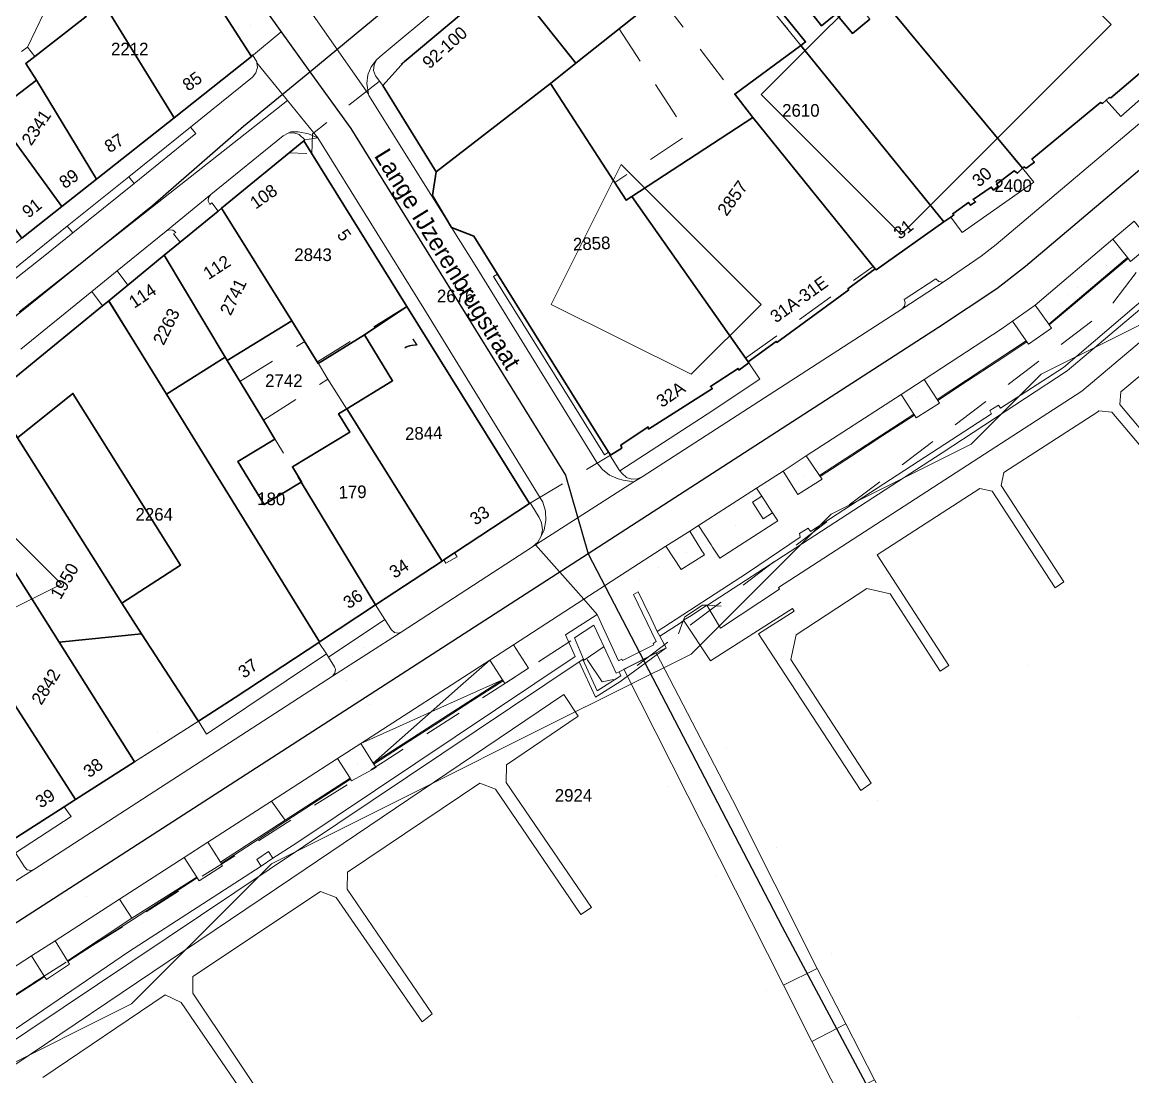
# Model space of a CAD drawing. Header units: metres. Extents: x 0 to 105485, y 0 to 425721.
# Drawn here: x 105034.7 to 105114.1, y 425482.3 to 425557.7 of the extents above; entities that cross this region are included whole.
import ezdxf
from ezdxf.enums import TextEntityAlignment as Align

# ---------------------------------------------------------------- set-up
doc = ezdxf.new("R2010")
doc.units = ezdxf.units.M
doc.header["$MEASUREMENT"] = 0
doc.linetypes.add('IE-TERREINAFSCHEIDING_KUNSTMATIG-SO', pattern=[11, 4, -1, 4, -2])
doc.linetypes.add('KG-PERCEEL-SO', pattern=[19, 5.5, -4, 5.5, -4])
for name, color, linetype, lineweight in [('B-XX-GK-KADEMUUR-G', 150, 'Continuous', 18), ('B-XX-GR-BOOM-G', 90, 'Continuous', 13), ('B-XX-IE-AFVAL APART PLAATS-G', 7, 'Continuous', 18), ('B-XX-IE-MEUBILAIR-G', 7, 'Continuous', 18), ('B-XX-IE-MEUBILAIR_WATERWEGMEUBILAIR-G', 150, 'Continuous', 18), ('B-XX-IE-MEUBILAIR_WEGMEUBILAIR-G', 7, 'Continuous', 18), ('B-XX-IE-MEUBILAIR_WEGMEUBILAIR_AFVALBAK-G', 7, 'Continuous', 18), ('B-XX-IE-TERREINAFSCHEIDING_KUNSTMATIG_HEKWERK-G', 20, 'IE-TERREINAFSCHEIDING_KUNSTMATIG-SO', 18), ('B-XX-KG-GRENS_PERCEEL-G', 150, 'KG-PERCEEL-SO', 18), ('B-XX-KG-GRENS_PERCEEL-T', 150, 'KG-PERCEEL-SO', 18), ('B-XX-KW-KUNSTWERK_DEK-G', 170, 'Continuous', 18), ('B-XX-KW-KUNSTWERK_STEIGER-G', 170, 'Continuous', 18), ('B-XX-OG-BEBOUWING-G', 7, 'Continuous', 35), ('B-XX-OG-BEBOUWING_HUISNUMMER-T', 7, 'Continuous', 18), ('B-XX-OG-BEBOUWING_STRAATNAAM-T', 7, 'Continuous', 18), ('B-XX-OG-GRENS-G', 7, 'Continuous', 18), ('B-XX-OG-TERREIN_ERF-G', 7, 'Continuous', 18), ('B-XX-OG-WATER_HAVEN-G', 170, 'Continuous', 18), ('B-XX-VH-GESLOTENVERHARDING_BETON-G', 10, 'Continuous', 18), ('B-XX-VH-ONVERHARD_ZAND-G', 210, 'Continuous', 18), ('B-XX-VH-OPENVERHARDING-G', 90, 'Continuous', 18), ('B-XX-VH-OPENVERHARDING_BETONSTRAATSTEEN-G', 90, 'Continuous', 18), ('B-XX-VW-MARKERING-G', 7, 'Continuous', 18)]:
    doc.layers.add(name, color=color, linetype=linetype, lineweight=lineweight)
doc.layers.add('GIS-WEGVAKKEN', color=2, linetype='Continuous')

msp = doc.modelspace()

# ---------------------------------------------------------------- linework, layer by layer
at = {"layer": 'B-XX-GK-KADEMUUR-G', "ltscale": 0.5}
for points in [[(105116.435, 425539.243), (105109.095, 425532.986), (105104.602, 425530.079), (105104.451, 425530.285), (105103.829, 425529.906), (105103.962, 425529.67), (105091.024, 425521.252), (105090.866, 425521.492), (105090.242, 425521.117), (105090.283, 425520.866), (105086.509, 425518.299), (105080.074, 425514.119), (105080.259, 425513.78), (105081.704, 425514.716), (105081.932, 425514.864), (105081.956, 425514.927), (105082.526, 425515.248), (105083.605, 425515.987), (105083.659, 425515.984), (105100.442, 425526.888), (105109.371, 425532.747), (105177.181, 425590.016)], [(105022.813, 425477.327), (105074.497, 425511.936), (105074.758, 425512.111), (105074.805, 425512.142), (105074.15, 425513.665), (105075.545, 425514.571), (105076.247, 425513.038), (105077.124, 425511.125), (105077.338, 425511.234), (105080.7, 425512.953), (105080.259, 425513.78), (105080.074, 425514.119), (105079.628, 425515.045), (105079.108, 425516.122), (105078.714, 425516.939), (105078.384, 425516.75), (105079.995, 425513.4), (105079.77, 425513.252), (105079.815, 425513.165), (105077.599, 425512.04), (105077.543, 425512.134), (105077.303, 425512.009), (105075.782, 425515.339), (105073.521, 425513.881), (105074.208, 425512.335), (105054.239, 425498.949), (105052.612, 425497.896), (105051.755, 425497.341), (105042.275, 425491.205), (105022.549, 425477.747)]]:
    msp.add_lwpolyline(points, dxfattribs=at)
msp.add_lwpolyline([(105080.7, 425512.953), (105077.338, 425511.234), (105077.465, 425510.947), (105075.786, 425509.868), (105074.758, 425512.111), (105074.497, 425511.936), (105075.651, 425509.418), (105077.403, 425510.516)], close=True, dxfattribs=at)
at = {"layer": 'B-XX-GR-BOOM-G', "color": 0, "true_color": 0x604a38}
for points in [[(105106.654, 425536.375, 2.643), (105106.654, 425536.375, 5.443)], [(105098.669, 425530.844, 2.658), (105098.669, 425530.844, 5.458)], [(105090.488, 425525.243, 2.698), (105090.488, 425525.243, 5.498)], [(105082.127, 425519.769, 2.669), (105082.127, 425519.769, 5.469)], [(105069.486, 425511.763, 2.641), (105069.486, 425511.763, 5.441)], [(105044.333, 425506.961, 3.088), (105044.333, 425506.961, 5.888)], [(105058.629, 425504.654, 2.625), (105058.629, 425504.654, 5.425)], [(105047.635, 425497.637, 2.656), (105047.635, 425497.637, 5.456)], [(105036.724, 425490.589, 2.658), (105036.724, 425490.589, 5.458)]]:
    msp.add_polyline3d(points, dxfattribs=at)
at = {"layer": 'B-XX-IE-AFVAL APART PLAATS-G', "color": 0, "true_color": 0x604a38}
for points in [[(105085.656, 425521.71, 2.721), (105085.656, 425521.71, 4.221)], [(105083.53, 425520.354, 2.681), (105083.53, 425520.354, 4.181)]]:
    msp.add_polyline3d(points, dxfattribs=at)
at = {"layer": 'B-XX-IE-MEUBILAIR-G', "color": 0, "true_color": 0x604a38}
for points in [[(105051.008, 425557.423, 3.995), (105051.008, 425557.423, 5.495)], [(105060.408, 425555.331, 3.818), (105060.408, 425555.331, 5.318)], [(105055.335, 425553.68, 3.893), (105055.335, 425553.68, 5.393)], [(105052.747, 425549.079, 3.816), (105052.747, 425549.079, 5.316)], [(105109.775, 425542.744, 2.707), (105109.775, 425542.744, 4.207)], [(105104.371, 425542.009, 2.803), (105104.371, 425542.009, 4.303)], [(105035.153, 425540.842, 4.06), (105035.153, 425540.842, 5.56)], [(105067.18, 425540.1, 3.321), (105067.18, 425540.1, 4.821)], [(105063.395, 425537.206, 3.286), (105063.395, 425537.206, 4.786)], [(105036.842, 425536.149, 3.885), (105036.842, 425536.149, 5.385)], [(105094.344, 425531.962, 2.715), (105094.344, 425531.962, 4.215)], [(105075.633, 425526.4, 2.865), (105075.633, 425526.4, 4.365)], [(105071.599, 425523.888, 2.822), (105071.599, 425523.888, 4.322)], [(105087.901, 425524.544, 2.681), (105087.901, 425524.544, 5.681)], [(105071.132, 425520.734, 2.756), (105071.132, 425520.734, 5.756)], [(105082.863, 425521.297, 2.7), (105082.863, 425521.297, 5.7)], [(105076.641, 425520.211, 2.706), (105076.641, 425520.211, 4.206)], [(105068.633, 425519.07, 2.754), (105068.633, 425519.07, 5.754)], [(105080.164, 425518.718, 2.671), (105080.164, 425518.718, 5.671)], [(105078.784, 425517.828, 2.668), (105078.784, 425517.828, 5.668)], [(105064.231, 425516.212, 2.794), (105064.231, 425516.212, 5.794)], [(105080.355, 425515.076, 2.532), (105080.355, 425515.076, 4.032)], [(105061.797, 425514.615, 2.782), (105061.797, 425514.615, 5.782)], [(105059.095, 425512.967, 2.745), (105059.095, 425512.967, 4.245)], [(105059.901, 425513.392, 2.752), (105059.901, 425513.392, 5.752)], [(105058.316, 425512.33, 2.744), (105058.316, 425512.33, 5.744)], [(105073.604, 425511.927, 1.791), (105073.604, 425511.927, 3.291)], [(105072.526, 425511.34, 2.59), (105072.526, 425511.34, 5.59)], [(105057.839, 425510.63, 2.741), (105057.839, 425510.63, 4.241)], [(105059.507, 425508.896, 2.693), (105059.507, 425508.896, 4.193)], [(105042.936, 425504.658, 2.994), (105042.936, 425504.658, 4.494)], [(105052.254, 425503.914, 2.695), (105052.254, 425503.914, 4.195)], [(105039.281, 425495.177, 2.71), (105039.281, 425495.177, 4.21)], [(105042.275, 425491.205, 2.478), (105042.275, 425491.205, 3.978)]]:
    msp.add_polyline3d(points, dxfattribs=at)
at = {"layer": 'B-XX-IE-MEUBILAIR_WATERWEGMEUBILAIR-G', "color": 0, "true_color": 0x604a38}
for points in [[(105106.76, 425529.259, 0), (105106.76, 425529.259, 1.5)], [(105091.038, 425519.039, 0), (105091.038, 425519.039, 1.5)], [(105106.628, 425511.687, 0), (105106.628, 425511.687, 1.5)], [(105068.807, 425506.806, 1.673), (105068.807, 425506.806, 3.173)], [(105085.016, 425505.812, 0), (105085.016, 425505.812, 1.5)], [(105080.868, 425502.996, 0), (105080.868, 425502.996, 1.5)], [(105095.79, 425502.013, 0), (105095.79, 425502.013, 1.5)], [(105088.604, 425498.657, 0), (105088.604, 425498.657, 1.5)], [(105084.245, 425496.58, 0), (105084.245, 425496.58, 1.5)], [(105052.519, 425495.782, 1.781), (105052.519, 425495.782, 3.281)], [(105092.521, 425491.073, 0), (105092.521, 425491.073, 1.5)], [(105087.907, 425488.462, 0), (105087.907, 425488.462, 1.5)], [(105110.187, 425486.525, 0), (105110.187, 425486.525, 1.5)], [(105037.385, 425485.637, 1.805), (105037.385, 425485.637, 3.305)]]:
    msp.add_polyline3d(points, dxfattribs=at)
at = {"layer": 'B-XX-IE-MEUBILAIR_WEGMEUBILAIR-G', "color": 0, "true_color": 0x604a38}
for points in [[(105112.865, 425540.879, 2.627), (105112.865, 425540.879, 4.127)], [(105111.506, 425539.768, 2.599), (105111.506, 425539.768, 4.099)], [(105112.201, 425540.274, 2.609), (105112.201, 425540.274, 4.109)], [(105110.81, 425539.216, 2.613), (105110.81, 425539.216, 4.113)], [(105109.44, 425538.215, 2.614), (105109.44, 425538.215, 4.114)], [(105110.093, 425538.709, 2.613), (105110.093, 425538.709, 4.113)], [(105108.81, 425537.569, 2.619), (105108.81, 425537.569, 4.119)], [(105108.059, 425537.068, 2.627), (105108.059, 425537.068, 4.127)], [(105043.308, 425493.31, 2.561), (105043.308, 425493.31, 4.061)]]:
    msp.add_polyline3d(points, dxfattribs=at)
at = {"layer": 'B-XX-IE-MEUBILAIR_WEGMEUBILAIR_AFVALBAK-G', "color": 0, "true_color": 0x604a38}
msp.add_polyline3d([(105070.562, 425512.493, 2.62), (105070.562, 425512.493, 4.12)], dxfattribs=at)
at = {"layer": 'B-XX-IE-TERREINAFSCHEIDING_KUNSTMATIG_HEKWERK-G', "ltscale": 0.5, "flags": 128}
for points in [[(105083.605, 425515.987), (105083.294, 425516.003), (105082.047, 425515.163), (105081.956, 425514.927)], [(105084.63, 425515.934), (105083.659, 425515.984)], [(105081.932, 425514.864), (105081.584, 425513.955)]]:
    msp.add_lwpolyline(points, dxfattribs=at)
at = {"layer": 'B-XX-IE-TERREINAFSCHEIDING_KUNSTMATIG_HEKWERK-G', "color": 0, "ltscale": 0.5, "true_color": 0x8c7868}
for points in [[(105083.605, 425515.987, 2.524), (105083.294, 425516.003, 2.515), (105082.047, 425515.163, 2.549), (105081.956, 425514.927, 2.521)], [(105084.63, 425515.934, 2.499), (105083.659, 425515.984, 2.523)], [(105081.932, 425514.864, 2.52), (105081.584, 425513.955, 2.177)]]:
    msp.add_polyline3d(points, dxfattribs=at)
at = {"layer": 'B-XX-KG-GRENS_PERCEEL-G', "ltscale": 0.5, "flags": 128}
for points in [[(104982.477, 425457.402), (105012.611, 425474.545), (105060.481, 425504.778), (105074.101, 425513.57), (105076.137, 425510.516), (105077.458, 425510.794), (105112.314, 425537.198), (105117.731, 425544.199), (105147.147, 425568.679), (105147.29, 425569.881), (105200.91, 425616.877), (105230.356, 425642.902)], [(105083.981, 425573.323), (105092.928, 425562.91), (105095.302, 425560.309), (105106.161, 425547.216)], [(105061.979, 425554.838), (105074.002, 425564.957), (105079.411, 425569.491)], [(105106.161, 425547.216), (105106.278, 425547.327), (105106.428, 425547.239), (105107.02, 425547.661), (105106.84, 425547.868), (105111.749, 425551.929), (105111.899, 425551.87), (105112.372, 425552.291), (105112.491, 425552.262), (105115.004, 425554.397), (105114.824, 425554.634), (105115.475, 425555.146), (105115.355, 425555.234), (105128.778, 425566.704)], [(105045.977, 425563.162), (105051.084, 425555.218)], [(105084.679, 425562.99), (105100.562, 425543.389)], [(105035.061, 425555.884), (105037.314, 425560.526)], [(105077.348, 425557.202), (105080.241, 425559.499)], [(105080.241, 425559.499), (105086.894, 425550.859), (105095.498, 425540.21)], [(105051.084, 425555.218), (105055.159, 425558.65)], [(105064.265, 425546.98), (105072.431, 425553.3), (105077.348, 425557.202)], [(105077.348, 425557.202), (105082.272, 425549.626), (105077.043, 425546.205), (105077.86, 425544.948), (105078.26, 425545.209), (105086.381, 425533.643)], [(105034.643, 425555.578), (105035.061, 425555.884)], [(105040.007, 425546.458), (105035.717, 425553.523), (105034.941, 425554.713), (105035.582, 425555.214), (105035.061, 425555.884)], [(105040.007, 425546.458), (105051.084, 425555.218)], [(105055.388, 425548.258), (105055.443, 425549.7), (105061.979, 425554.838)], [(105064.265, 425546.98), (105060.451, 425553.134), (105061.979, 425554.838)], [(105031.261, 425553.106), (105037.532, 425544.501)], [(105048.946, 425544.371), (105053.77, 425548.329), (105055.388, 425548.258)], [(105055.388, 425548.258), (105062.173, 425537.357)], [(105076.731, 425526.715), (105066.953, 425542.386), (105065.37, 425542.998), (105064.011, 425545.28), (105064.265, 425546.98)], [(105100.562, 425543.389), (105101.274, 425543.891), (105101.184, 425543.98), (105102.309, 425544.793), (105102.46, 425544.586), (105102.815, 425544.827), (105102.635, 425545.004), (105103.938, 425545.879), (105104.089, 425545.671), (105104.444, 425545.942), (105104.323, 425546.09), (105105.566, 425547.053), (105105.806, 425546.877), (105106.161, 425547.216)], [(105037.532, 425544.501), (105040.007, 425546.458)], [(105034.655, 425542.226), (105037.532, 425544.501)], [(105044.843, 425541.005), (105048.946, 425544.371)], [(105048.946, 425544.371), (105054.882, 425534.851)], [(105095.498, 425540.21), (105095.714, 425539.967), (105100.562, 425543.389)], [(105040.859, 425537.736), (105044.843, 425541.005)], [(105044.843, 425541.005), (105049.187, 425533.715)], [(105086.381, 425533.643), (105095.498, 425540.21)], [(105032.518, 425530.901), (105036.255, 425533.958), (105040.859, 425537.736)], [(105040.859, 425537.736), (105044.992, 425531.077)], [(105055.784, 425533.381), (105062.173, 425537.357)], [(105062.173, 425537.357), (105070.938, 425523.274)], [(105050.239, 425531.988), (105054.882, 425534.851)], [(105054.882, 425534.851), (105055.784, 425533.381)], [(105044.992, 425531.077), (105049.187, 425533.715)], [(105049.187, 425533.715), (105050.239, 425531.988)], [(105055.784, 425533.381), (105056.538, 425532.151)], [(105076.731, 425526.715), (105077.531, 425527.227), (105077.469, 425527.435), (105079.424, 425528.732), (105079.455, 425528.583), (105084.017, 425531.48), (105083.867, 425531.628), (105085.851, 425532.924), (105085.912, 425532.806), (105086.618, 425533.315), (105086.381, 425533.643)], [(105050.239, 425531.988), (105051.928, 425529.223)], [(105051.928, 425529.223), (105056.538, 425532.151)], [(105056.538, 425532.151), (105064.689, 425519.147)], [(105044.992, 425531.077), (105055.941, 425513.369)], [(105032.518, 425530.901), (105041.798, 425516.131), (105047.278, 425507.702)], [(105051.928, 425529.223), (105059.938, 425516.009)], [(105070.938, 425523.274), (105076.731, 425526.715)], [(105064.689, 425519.147), (105070.938, 425523.274)], [(105059.938, 425516.009), (105064.689, 425519.147)], [(105034.063, 425518.517), (105037.336, 425513.353), (105042.725, 425504.792)], [(105055.941, 425513.369), (105059.938, 425516.009)], [(105030.875, 425515.358), (105030.237, 425514.955), (105038.506, 425502.094)], [(105047.278, 425507.702), (105049.911, 425509.386), (105055.941, 425513.369)], [(105042.725, 425504.792), (105047.278, 425507.702)], [(105038.506, 425502.094), (105042.725, 425504.792)], [(105030.816, 425496.902), (105033.82, 425498.784), (105033.7, 425499.022), (105038.506, 425502.094)]]:
    msp.add_lwpolyline(points, dxfattribs=at)
at = {"layer": 'B-XX-KW-KUNSTWERK_DEK-G', "ltscale": 0.5}
msp.add_lwpolyline([(105085.451, 425502.071), (105080.003, 425512.597), (105077.68, 425511.409), (105089.102, 425488.819), (105091.128, 425484.813), (105093.149, 425480.815), (105099.942, 425467.59), (105104.266, 425458.993), (105106.649, 425460.433), (105106.578, 425460.599), (105101.294, 425471.08), (105095.604, 425482.056), (105093.539, 425486.057), (105091.491, 425490.027)], close=True, dxfattribs=at)
at = {"layer": 'B-XX-KW-KUNSTWERK_STEIGER-G', "ltscale": 0.5}
for points in [[(105148.081, 425563.098), (105110.418, 425531.304), (105088.732, 425517.26), (105088.816, 425517.128), (105084.592, 425514.357), (105083.605, 425515.987), (105082.526, 425515.248), (105081.956, 425514.927), (105083.877, 425512.011), (105089.732, 425515.765), (105089.854, 425515.577), (105087.301, 425513.935), (105094.611, 425502.745), (105095.354, 425503.26), (105089.627, 425512.119), (105089.991, 425513.875), (105095.046, 425517.18), (105096.716, 425516.803), (105100.293, 425511.271), (105100.899, 425511.683), (105095.792, 425519.582), (105103.115, 425524.324), (105104.01, 425524.15), (105108.498, 425517.244), (105109.131, 425517.655), (105104.654, 425524.56), (105104.838, 425525.489), (105111.547, 425529.814), (105111.627, 425529.893), (105112.557, 425529.8), (105117.841, 425523.538)], [(105118.421, 425524.044), (105113.116, 425530.332), (105113.191, 425531.245), (105119.156, 425536.217)], [(105052.876, 425479.275), (105046.895, 425488.249), (105046.872, 425489.458), (105056.001, 425495.515), (105057.122, 425495.087), (105063.26, 425486.213), (105063.998, 425486.778), (105057.922, 425495.701), (105057.947, 425496.903), (105067.396, 425503.277), (105068.512, 425502.84), (105074.601, 425493.869), (105075.373, 425494.375), (105069.275, 425503.309), (105069.289, 425504.592), (105074.422, 425508.066), (105073.403, 425509.604), (105053.956, 425496.474), (105025.222, 425477.129)], [(105036.176, 425482.223), (105044.895, 425488.134), (105046.051, 425487.601), (105052.134, 425478.7)]]:
    msp.add_lwpolyline(points, dxfattribs=at)
at = {"layer": 'B-XX-OG-BEBOUWING-G', "ltscale": 0.5}
for points in [[(105080.241, 425559.499), (105080.507, 425559.74), (105084.679, 425562.99), (105079.431, 425569.509), (105069.297, 425560.99), (105074.244, 425554.739)], [(105045.546, 425550.838), (105051.084, 425555.218), (105045.977, 425563.162), (105044.014, 425561.58), (105041.894, 425564.108), (105041.151, 425563.526), (105040.955, 425563.373), (105038.859, 425561.734)], [(105038.859, 425561.734), (105037.418, 425560.607), (105037.314, 425560.526), (105039.254, 425558.086), (105034.941, 425554.713), (105035.717, 425553.523), (105040.007, 425546.458), (105045.546, 425550.838)], [(105074.244, 425554.739), (105069.297, 425560.99), (105061.979, 425554.838), (105060.451, 425553.134), (105064.265, 425546.98), (105072.431, 425553.3)], [(105090.335, 425556.01), (105085.607, 425552.531), (105086.894, 425550.859), (105095.647, 425540.042), (105095.714, 425539.967), (105100.562, 425543.389)], [(105035.717, 425553.523), (105032.632, 425551.201), (105037.524, 425544.495), (105040.007, 425546.458)], [(105064.265, 425546.98), (105064.011, 425545.28), (105065.366, 425542.996), (105066.953, 425542.386), (105068.656, 425539.657), (105076.596, 425526.931), (105076.674, 425526.806), (105076.731, 425526.715), (105077.531, 425527.227), (105077.469, 425527.435), (105079.424, 425528.732), (105079.455, 425528.583), (105084.017, 425531.48), (105083.867, 425531.628), (105085.851, 425532.924), (105085.912, 425532.806), (105086.618, 425533.315), (105086.559, 425533.396), (105078.26, 425545.209), (105077.86, 425544.948), (105072.431, 425553.3)], [(105032.632, 425551.201), (105029.773, 425549.048), (105034.655, 425542.226), (105037.524, 425544.495)], [(105086.894, 425550.859), (105078.26, 425545.209), (105086.559, 425533.396), (105088.574, 425534.851), (105088.624, 425534.782), (105093.756, 425538.535), (105093.742, 425538.554), (105093.697, 425538.615), (105095.647, 425540.042)], [(105054.808, 425549.181), (105048.937, 425544.37), (105053.969, 425536.315), (105055.851, 425533.281), (105059.152, 425535.312), (105062.171, 425537.355)], [(105048.937, 425544.37), (105048.691, 425544.168), (105045.981, 425541.947), (105044.838, 425541.011), (105049.187, 425533.715), (105049.329, 425533.477), (105053.969, 425536.315)], [(105040.873, 425537.761), (105044.992, 425531.077), (105049.187, 425533.715), (105044.838, 425541.011), (105042.232, 425538.875)], [(105040.873, 425537.761), (105040.432, 425537.4), (105032.504, 425530.902), (105034.36, 425527.969), (105038.315, 425531.133), (105045.991, 425518.849), (105041.798, 425516.131), (105043.213, 425513.955), (105047.174, 425507.862), (105047.278, 425507.703), (105049.911, 425509.386), (105055.883, 425513.331), (105055.941, 425513.369), (105047.372, 425527.215), (105044.992, 425531.077)], [(105062.171, 425537.355), (105059.152, 425535.312), (105061.154, 425532.04), (105057.882, 425530.039), (105064.689, 425519.147), (105064.819, 425519.233), (105065.583, 425519.737), (105070.938, 425523.274)], [(105054.619, 425524.783), (105051.978, 425523.18), (105050.103, 425526.269), (105052.747, 425527.874), (105051.928, 425529.223), (105049.329, 425533.477), (105049.187, 425533.715), (105044.992, 425531.077), (105047.372, 425527.215), (105055.941, 425513.369), (105059.938, 425516.009)], [(105040.18, 425518.706), (105034.36, 425527.969), (105032.504, 425530.902), (105028.298, 425527.455), (105032.74, 425520.603), (105034.063, 425518.517), (105035.7, 425515.935), (105037.336, 425513.353), (105043.213, 425513.955), (105041.798, 425516.131)], [(105057.882, 425530.039), (105057.299, 425529.685), (105058.096, 425528.372), (105054.005, 425525.888), (105054.66, 425524.808), (105054.619, 425524.783), (105059.938, 425516.009), (105064.689, 425519.147)], [(105030.875, 425515.358), (105030.237, 425514.955), (105038.506, 425502.094), (105042.725, 425504.792), (105042.653, 425504.906), (105037.336, 425513.353), (105035.7, 425515.935), (105034.063, 425518.517), (105031.513, 425516.7), (105031.917, 425516.085)], [(105030.482, 425515.96), (105026.705, 425513.452), (105029.303, 425509.466), (105028.143, 425508.72), (105027.367, 425509.879), (105025.701, 425508.745), (105023.939, 425511.511), (105022.114, 425510.334), (105022.901, 425509.126), (105030.816, 425496.902), (105033.82, 425498.784), (105033.7, 425499.022), (105037.693, 425501.574), (105038.506, 425502.094), (105030.237, 425514.955), (105030.875, 425515.358)]]:
    msp.add_lwpolyline(points, close=True, dxfattribs=at)
for points in [[(105088.321, 425559.155), (105090.671, 425556.257), (105090.335, 425556.01), (105100.562, 425543.389), (105101.04, 425543.726), (105101.274, 425543.891), (105101.184, 425543.98), (105102.309, 425544.793), (105102.46, 425544.586), (105102.815, 425544.827), (105102.635, 425545.004), (105103.938, 425545.879), (105104.089, 425545.671), (105104.444, 425545.942), (105104.323, 425546.09), (105105.566, 425547.053), (105105.806, 425546.877), (105106.175, 425547.229), (105095.302, 425560.309)], [(105095.302, 425560.309), (105106.175, 425547.229), (105106.278, 425547.327), (105106.428, 425547.239), (105107.02, 425547.661), (105106.84, 425547.868), (105111.749, 425551.929), (105111.899, 425551.87), (105112.15, 425552.094), (105112.372, 425552.291), (105112.491, 425552.262), (105115.004, 425554.397), (105114.824, 425554.634), (105115.165, 425554.902), (105115.475, 425555.146), (105115.355, 425555.234), (105120.972, 425560.034)], [(105095.262, 425557.897), (105094.02, 425556.874), (105092.847, 425558.264), (105091.812, 425557.421), (105089.645, 425560.203)]]:
    msp.add_lwpolyline(points, dxfattribs=at)
at = {"layer": 'B-XX-OG-GRENS-G'}
msp.add_polyline3d([(105032.5, 425482.5, 1.235), (105042.5, 425487.5, 1.664), (105047.5, 425492.5, 1.021), (105052.5, 425497.5, 1.375), (105062.5, 425502.5, 1.395), (105072.5, 425507.5, 0.933), (105082.5, 425512.5, 1.856), (105087.5, 425517.5, 2.485), (105092.5, 425522.5, 2.476), (105102.5, 425527.5, 2.483), (105107.5, 425532.5, 2.479), (105117.5, 425537.5, 0.642), (105122.5, 425542.5, 1.127), (105127.5, 425547.5, 0.981), (105132.5, 425552.5, 1.09), (105142.5, 425557.5, 0.685), (105152.5, 425567.5, 0.876)], dxfattribs=at)
for points in [[(105102.5, 425567.5, 3.321), (105112.5, 425557.5, 3.164), (105107.5, 425552.5, 3.132), (105102.5, 425547.5, 3.044), (105097.5, 425542.5, 2.927), (105087.5, 425552.5, 3.053), (105097.5, 425562.5, 3.403)], [(105077.5, 425547.5, 3.617), (105087.5, 425537.5, 3.037), (105082.5, 425532.5, 2.972), (105072.5, 425537.5, 3.252)], [(105027.5, 425527.5, 4.182), (105037.5, 425517.5, 3.137), (105027.5, 425512.5, 3.144), (105022.5, 425522.5, 4.167)]]:
    msp.add_polyline3d(points, close=True, dxfattribs=at)
at = {"layer": 'B-XX-OG-TERREIN_ERF-G', "ltscale": 0.5}
for points in [[(105079.726, 425569.756), (105079.431, 425569.509), (105084.679, 425562.99), (105090.335, 425556.01), (105090.671, 425556.257), (105088.321, 425559.155)], [(105090.335, 425556.01), (105084.679, 425562.99), (105080.507, 425559.74), (105080.241, 425559.499), (105074.244, 425554.739), (105072.431, 425553.3), (105077.86, 425544.948), (105078.26, 425545.209), (105086.894, 425550.859), (105085.607, 425552.531)], [(105095.302, 425560.309), (105092.986, 425562.847), (105089.645, 425560.203), (105091.812, 425557.421), (105092.847, 425558.264), (105094.02, 425556.874), (105095.262, 425557.897), (105094.119, 425559.346)], [(105061.154, 425532.04), (105059.152, 425535.312), (105055.851, 425533.281), (105053.969, 425536.315), (105049.329, 425533.477), (105051.928, 425529.223), (105052.747, 425527.874), (105050.103, 425526.269), (105051.978, 425523.18), (105054.619, 425524.783), (105054.66, 425524.808), (105054.005, 425525.888), (105058.096, 425528.372), (105057.299, 425529.685), (105057.882, 425530.039)], [(105034.36, 425527.969), (105040.18, 425518.706), (105041.798, 425516.131), (105045.991, 425518.849), (105038.315, 425531.133)], [(105042.725, 425504.792), (105047.278, 425507.703), (105047.174, 425507.862), (105043.213, 425513.955), (105037.336, 425513.353), (105042.653, 425504.906)]]:
    msp.add_lwpolyline(points, close=True, dxfattribs=at)
msp.add_lwpolyline([(105032.632, 425551.201), (105035.717, 425553.523), (105034.941, 425554.713), (105039.254, 425558.086), (105037.314, 425560.526), (105037.418, 425560.607), (105038.859, 425561.734), (105040.955, 425563.373), (105041.151, 425563.526), (105036.76, 425568.276), (105035.396, 425567.016), (105036.679, 425565.588), (105034.595, 425563.703)], dxfattribs=at)
at = {"layer": 'B-XX-OG-WATER_HAVEN-G', "ltscale": 0.5}
msp.add_lwpolyline([(105230.994, 425640.195), (105229.907, 425634.766), (105229.746, 425634.613), (105203.886, 425612.712), (105177.181, 425590.016), (105109.371, 425532.747), (105100.442, 425526.888), (105083.659, 425515.984), (105083.605, 425515.987), (105082.526, 425515.248), (105081.956, 425514.927), (105081.932, 425514.864), (105081.704, 425514.716), (105080.259, 425513.78), (105080.7, 425512.953), (105077.403, 425510.516), (105075.651, 425509.418), (105074.497, 425511.936), (105022.813, 425477.327)], dxfattribs=at)
at = {"layer": 'B-XX-VH-GESLOTENVERHARDING_BETON-G', "ltscale": 0.5}
for points in [[(105068.656, 425539.657), (105068.377, 425539.48), (105076.294, 425526.74), (105076.596, 425526.931)], [(105065.583, 425519.737), (105064.819, 425519.233), (105064.971, 425518.998), (105065.772, 425519.449)], [(105052.612, 425497.896), (105052.28, 425498.373), (105051.446, 425497.814), (105051.755, 425497.341)]]:
    msp.add_lwpolyline(points, close=True, dxfattribs=at)
at = {"layer": 'B-XX-VH-ONVERHARD_ZAND-G', "ltscale": 0.5}
for points in [[(105114.162, 425543.44), (105112.631, 425542.15), (105113.681, 425540.839), (105113.729, 425540.779), (105113.893, 425540.574), (105115.439, 425541.85), (105115.224, 425542.129)], [(105107.069, 425537.432), (105105.461, 425536.297), (105106.436, 425534.887), (105106.486, 425534.815), (105106.594, 425534.658), (105108.25, 425535.801), (105108.088, 425536.028), (105108.054, 425536.075)], [(105100.074, 425530.695), (105099.14, 425532.124), (105097.497, 425531.05), (105098.401, 425529.643), (105098.445, 425529.575), (105098.571, 425529.379), (105100.238, 425530.427), (105100.117, 425530.625)], [(105091.716, 425525.189), (105091.665, 425525.264), (105090.715, 425526.665), (105089.066, 425525.564), (105089.951, 425524.175), (105089.995, 425524.106), (105090.125, 425523.901), (105091.846, 425524.998)], [(105083.262, 425519.876), (105082.396, 425521.291), (105080.694, 425520.211), (105081.771, 425518.541), (105083.437, 425519.59), (105083.364, 425519.709)], [(105069.791, 425513.157), (105068.109, 425512.073), (105069.017, 425510.659), (105069.063, 425510.588), (105069.18, 425510.405), (105070.87, 425511.499)], [(105059.829, 425504.635), (105059.781, 425504.711), (105058.888, 425506.105), (105057.214, 425505.027), (105058.12, 425503.617), (105058.158, 425503.558), (105058.23, 425503.446), (105059.99, 425504.379)], [(105048.858, 425497.616), (105047.953, 425499.046), (105046.267, 425497.947), (105047.164, 425496.552), (105047.203, 425496.491), (105047.341, 425496.276), (105049.006, 425497.357), (105048.91, 425497.526)], [(105037.039, 425492.005), (105035.365, 425490.926), (105036.262, 425489.483), (105036.417, 425489.234), (105038.073, 425490.327), (105037.958, 425490.528), (105037.929, 425490.579)]]:
    msp.add_lwpolyline(points, close=True, dxfattribs=at)
at = {"layer": 'B-XX-VH-OPENVERHARDING-G', "ltscale": 0.5}
for points in [[(105148.835, 425579.428), (105104.28, 425541.771), (105103.217, 425540.948), (105100.657, 425539.177), (105097.542, 425537.164), (105078.994, 425525.178), (105078.404, 425524.818), (105071.371, 425520.298), (105074.826, 425516.414), (105080.694, 425520.211), (105082.396, 425521.291), (105083.02, 425521.693), (105087.167, 425524.366), (105089.066, 425525.564), (105090.715, 425526.665), (105097.497, 425531.05), (105099.14, 425532.124), (105104.642, 425535.721), (105105.461, 425536.297), (105107.069, 425537.432), (105112.631, 425542.15), (105114.162, 425543.44)], [(105116.232, 425553.603), (105113.187, 425550.928), (105112.15, 425552.094), (105111.899, 425551.87), (105111.749, 425551.929), (105106.84, 425547.868), (105107.02, 425547.661), (105106.428, 425547.239), (105106.278, 425547.327), (105106.175, 425547.229), (105106.972, 425546.231), (105101.851, 425542.645), (105101.04, 425543.726), (105100.562, 425543.389), (105095.714, 425539.967), (105095.647, 425540.042), (105093.697, 425538.615), (105093.742, 425538.554), (105093.756, 425538.535), (105088.624, 425534.782), (105088.574, 425534.851), (105086.559, 425533.396), (105086.618, 425533.315), (105087.406, 425532.163), (105083.645, 425529.66), (105077.403, 425525.606), (105077.568, 425525.4), (105077.866, 425525.129), (105078.246, 425524.994), (105078.648, 425525.015), (105078.994, 425525.178), (105097.542, 425537.164), (105097.732, 425537.364), (105097.782, 425537.635), (105097.708, 425537.844), (105099.982, 425539.32), (105100.184, 425539.138), (105100.454, 425539.097), (105100.657, 425539.177), (105103.217, 425540.948), (105104.28, 425541.771), (105148.835, 425579.428)], [(105045.977, 425563.162), (105051.084, 425555.218), (105051.139, 425555.34), (105051.45, 425554.84), (105051.461, 425554.755), (105053.64, 425552.079), (105055.82, 425549.403), (105063.395, 425537.206), (105071.9, 425523.355), (105072.088, 425522.713), (105072.119, 425522.045), (105071.99, 425521.388), (105071.778, 425520.929), (105071.53, 425520.488), (105071.346, 425520.326), (105071.163, 425520.165), (105071.371, 425520.298), (105078.404, 425524.818), (105077.639, 425524.93), (105077.27, 425525.016), (105076.669, 425525.283), (105076.15, 425525.688), (105075.744, 425526.205), (105067.18, 425540.1), (105065.366, 425542.996), (105059.452, 425552.438), (105059.437, 425552.528), (105055.159, 425558.65)], [(105064.529, 425558.758), (105060.408, 425555.331), (105060.018, 425554.98), (105059.835, 425554.619), (105059.804, 425554.215), (105059.931, 425553.831), (105060.451, 425553.134), (105061.979, 425554.838), (105069.297, 425560.99)], [(105055.159, 425558.65), (105059.437, 425552.528), (105059.308, 425553.297), (105059.397, 425553.913), (105059.639, 425554.487), (105060.018, 425554.98), (105060.408, 425555.331), (105064.529, 425558.758)], [(105034.467, 425536.968), (105053.64, 425552.079), (105051.461, 425554.755), (105051.502, 425554.444), (105051.397, 425554.059), (105051.149, 425553.746), (105046.712, 425550.173), (105047.089, 425549.706), (105042.686, 425546.149), (105038.297, 425542.603), (105036.31, 425540.998), (105033.804, 425539.007)], [(105034.597, 425534.304), (105039.655, 425538.419), (105041.478, 425539.903), (105044.966, 425542.741), (105048.174, 425545.351), (105053.35, 425549.547), (105053.698, 425549.733), (105053.892, 425549.825), (105054.414, 425549.825), (105055.14, 425549.691), (105055.82, 425549.403), (105053.64, 425552.079), (105034.467, 425536.968)], [(105115.439, 425541.85), (105113.893, 425540.574), (105113.729, 425540.779), (105113.681, 425540.839), (105108.054, 425536.075), (105108.088, 425536.028), (105108.25, 425535.801), (105106.594, 425534.658), (105106.486, 425534.815), (105106.436, 425534.887), (105100.074, 425530.695), (105100.117, 425530.625), (105100.238, 425530.427), (105098.571, 425529.379), (105098.445, 425529.575), (105098.401, 425529.643), (105091.665, 425525.264), (105091.716, 425525.189), (105091.846, 425524.998), (105090.125, 425523.901), (105089.995, 425524.106), (105089.951, 425524.175), (105089.066, 425525.564), (105087.167, 425524.366), (105087.543, 425523.783), (105088.31, 425522.592), (105088.68, 425522.018), (105084.534, 425519.345), (105084.019, 425520.143), (105083.919, 425520.298), (105083.02, 425521.693), (105082.396, 425521.291), (105083.262, 425519.876), (105083.364, 425519.709), (105083.437, 425519.59), (105081.771, 425518.541), (105080.694, 425520.211), (105074.826, 425516.414), (105075.782, 425515.339), (105077.303, 425512.009), (105077.543, 425512.134), (105077.599, 425512.04), (105079.815, 425513.165), (105079.77, 425513.252), (105079.995, 425513.4), (105078.384, 425516.75), (105078.714, 425516.939), (105079.108, 425516.122), (105079.628, 425515.045), (105080.074, 425514.119), (105086.509, 425518.299), (105090.283, 425520.866), (105090.242, 425521.117), (105090.866, 425521.492), (105091.024, 425521.252), (105103.962, 425529.67), (105103.829, 425529.906), (105104.451, 425530.285), (105104.602, 425530.079), (105109.095, 425532.986), (105116.435, 425539.243)], [(105032.504, 425530.902), (105040.432, 425537.4), (105039.655, 425538.419), (105034.597, 425534.304)], [(105030.63, 425487.876), (105035.365, 425490.926), (105037.039, 425492.005), (105041.646, 425494.972), (105046.267, 425497.947), (105047.953, 425499.046), (105052.516, 425501.993), (105057.214, 425505.027), (105058.888, 425506.105), (105068.109, 425512.073), (105069.791, 425513.157), (105074.826, 425516.414), (105071.371, 425520.298), (105071.163, 425520.165), (105061.768, 425514.074), (105056.859, 425510.916), (105035.529, 425497.095), (105033.731, 425495.973)], [(105022.549, 425477.747), (105042.275, 425491.205), (105051.755, 425497.341), (105051.446, 425497.814), (105052.28, 425498.373), (105052.612, 425497.896), (105054.239, 425498.949), (105074.208, 425512.335), (105073.521, 425513.881), (105075.782, 425515.339), (105074.826, 425516.414), (105069.791, 425513.157), (105070.87, 425511.499), (105069.18, 425510.405), (105069.063, 425510.588), (105069.017, 425510.659), (105064.402, 425507.687), (105059.781, 425504.711), (105059.829, 425504.635), (105059.99, 425504.379), (105058.23, 425503.446), (105058.158, 425503.558), (105058.12, 425503.617), (105053.484, 425500.613), (105048.858, 425497.616), (105048.91, 425497.526), (105049.006, 425497.357), (105047.341, 425496.276), (105047.203, 425496.491), (105047.164, 425496.552), (105042.515, 425493.619), (105037.929, 425490.579), (105037.958, 425490.528), (105038.073, 425490.327), (105036.417, 425489.234), (105036.262, 425489.483), (105031.578, 425486.463)]]:
    msp.add_lwpolyline(points, dxfattribs=at)
for points in [[(105046.712, 425550.173), (105051.149, 425553.746), (105051.397, 425554.059), (105051.502, 425554.444), (105051.461, 425554.755), (105051.45, 425554.84), (105051.139, 425555.34), (105051.084, 425555.218), (105045.546, 425550.838), (105040.007, 425546.458), (105037.524, 425544.495), (105034.655, 425542.226), (105031.235, 425539.553), (105031.238, 425539.468), (105032.308, 425538.178), (105032.243, 425538.122), (105032.443, 425537.89), (105032.731, 425537.787), (105032.909, 425537.799), (105033.156, 425537.945), (105033.294, 425538.225), (105033.431, 425539.477), (105037.909, 425543.084), (105042.303, 425546.622)], [(105060.451, 425553.134), (105059.931, 425553.831), (105059.804, 425554.215), (105059.835, 425554.619), (105060.018, 425554.98), (105059.639, 425554.487), (105059.397, 425553.913), (105059.308, 425553.297), (105059.437, 425552.528), (105059.452, 425552.438), (105065.366, 425542.996), (105064.011, 425545.28), (105064.265, 425546.98)], [(105116.232, 425553.603), (105115.165, 425554.902), (105114.824, 425554.634), (105115.004, 425554.397), (105112.491, 425552.262), (105112.372, 425552.291), (105112.15, 425552.094), (105113.187, 425550.928)], [(105047.089, 425549.706), (105046.712, 425550.173), (105042.303, 425546.622), (105037.909, 425543.084), (105033.431, 425539.477), (105033.804, 425539.007), (105036.31, 425540.998), (105038.297, 425542.603), (105042.686, 425546.149)], [(105054.808, 425549.181), (105054.89, 425549.271), (105054.474, 425549.65), (105054.095, 425549.77), (105053.698, 425549.733), (105053.35, 425549.547), (105048.174, 425545.351), (105048.005, 425545.138), (105047.982, 425544.867), (105048.097, 425544.644), (105048.244, 425544.761), (105048.691, 425544.168), (105048.937, 425544.37)], [(105055.14, 425549.691), (105054.414, 425549.825), (105053.892, 425549.825), (105053.698, 425549.733), (105054.095, 425549.77), (105054.474, 425549.65), (105054.89, 425549.271), (105055.82, 425549.403)], [(105055.82, 425549.403), (105054.89, 425549.271), (105054.808, 425549.181), (105062.171, 425537.355), (105070.938, 425523.274), (105071.043, 425523.245), (105071.627, 425522.265), (105071.807, 425521.877), (105071.87, 425521.392), (105071.778, 425520.929), (105071.99, 425521.388), (105072.119, 425522.045), (105072.088, 425522.713), (105071.9, 425523.355), (105063.395, 425537.206)], [(105106.175, 425547.229), (105105.806, 425546.877), (105105.566, 425547.053), (105104.323, 425546.09), (105104.444, 425545.942), (105104.089, 425545.671), (105103.938, 425545.879), (105102.635, 425545.004), (105102.815, 425544.827), (105102.46, 425544.586), (105102.309, 425544.793), (105101.184, 425543.98), (105101.274, 425543.891), (105101.04, 425543.726), (105101.851, 425542.645), (105106.972, 425546.231)], [(105048.691, 425544.168), (105048.244, 425544.761), (105048.097, 425544.644), (105047.982, 425544.867), (105048.005, 425545.138), (105048.174, 425545.351), (105044.966, 425542.741), (105045.174, 425542.837), (105045.447, 425542.81), (105045.66, 425542.638), (105045.513, 425542.53), (105045.981, 425541.947)], [(105044.838, 425541.011), (105045.981, 425541.947), (105045.513, 425542.53), (105045.66, 425542.638), (105045.447, 425542.81), (105045.174, 425542.837), (105044.966, 425542.741), (105041.478, 425539.903), (105042.232, 425538.875)], [(105068.656, 425539.657), (105066.953, 425542.386), (105065.366, 425542.996), (105067.18, 425540.1), (105075.744, 425526.205), (105076.15, 425525.688), (105076.669, 425525.283), (105077.27, 425525.016), (105077.639, 425524.93), (105078.404, 425524.818), (105078.994, 425525.178), (105078.648, 425525.015), (105078.246, 425524.994), (105077.866, 425525.129), (105077.568, 425525.4), (105077.403, 425525.606), (105077.328, 425525.7), (105076.656, 425526.764), (105076.674, 425526.806), (105076.596, 425526.931), (105076.294, 425526.74), (105068.377, 425539.48)], [(105113.681, 425540.839), (105112.631, 425542.15), (105107.069, 425537.432), (105108.054, 425536.075)], [(105042.232, 425538.875), (105041.478, 425539.903), (105039.655, 425538.419), (105040.432, 425537.4), (105040.873, 425537.761)], [(105100.657, 425539.177), (105100.454, 425539.097), (105100.184, 425539.138), (105099.982, 425539.32), (105097.708, 425537.844), (105097.782, 425537.635), (105097.732, 425537.364), (105097.542, 425537.164)], [(105106.436, 425534.887), (105105.461, 425536.297), (105104.642, 425535.721), (105099.14, 425532.124), (105100.074, 425530.695)], [(105086.618, 425533.315), (105085.912, 425532.806), (105085.851, 425532.924), (105083.867, 425531.628), (105084.017, 425531.48), (105079.455, 425528.583), (105079.424, 425528.732), (105077.469, 425527.435), (105077.531, 425527.227), (105076.731, 425526.715), (105076.674, 425526.806), (105076.656, 425526.764), (105077.328, 425525.7), (105077.403, 425525.606), (105083.645, 425529.66), (105087.406, 425532.163)], [(105098.401, 425529.643), (105097.497, 425531.05), (105090.715, 425526.665), (105091.665, 425525.264)], [(105088.68, 425522.018), (105088.31, 425522.592), (105087.644, 425522.163), (105086.876, 425523.354), (105087.543, 425523.783), (105087.167, 425524.366), (105083.02, 425521.693), (105083.919, 425520.298), (105084.019, 425520.143), (105084.534, 425519.345)], [(105087.543, 425523.783), (105086.876, 425523.354), (105087.644, 425522.163), (105088.31, 425522.592)], [(105071.163, 425520.165), (105071.346, 425520.326), (105071.53, 425520.488), (105071.778, 425520.929), (105071.87, 425521.392), (105071.807, 425521.877), (105071.627, 425522.265), (105071.043, 425523.245), (105070.938, 425523.274), (105065.583, 425519.737), (105065.772, 425519.449), (105064.971, 425518.998), (105064.819, 425519.233), (105064.689, 425519.147), (105059.938, 425516.009), (105060.604, 425514.975), (105061.09, 425514.233), (105061.293, 425514.047), (105061.564, 425514.001), (105061.768, 425514.074)], [(105060.604, 425514.975), (105059.938, 425516.009), (105055.941, 425513.369), (105055.883, 425513.331), (105056.429, 425512.505), (105056.578, 425512.279)], [(105061.768, 425514.074), (105061.564, 425514.001), (105061.293, 425514.047), (105061.09, 425514.233), (105060.604, 425514.975), (105056.578, 425512.279), (105057.001, 425511.598), (105057.076, 425511.402), (105057.039, 425511.127), (105056.859, 425510.916)], [(105074.805, 425512.142), (105074.842, 425512.071), (105076.206, 425512.985), (105076.247, 425513.038), (105075.545, 425514.571), (105074.15, 425513.665)], [(105056.429, 425512.505), (105055.883, 425513.331), (105049.911, 425509.386), (105047.278, 425507.703), (105047.871, 425506.767)], [(105056.859, 425510.916), (105057.039, 425511.127), (105057.076, 425511.402), (105057.001, 425511.598), (105056.578, 425512.279), (105056.429, 425512.505), (105047.871, 425506.767), (105047.278, 425507.703), (105042.725, 425504.792), (105038.506, 425502.094), (105037.693, 425501.574), (105038.181, 425500.887), (105034.207, 425498.281), (105034.853, 425497.277), (105035.049, 425497.083), (105035.32, 425497.027), (105035.529, 425497.095)], [(105069.017, 425510.659), (105068.109, 425512.073), (105058.888, 425506.105), (105059.781, 425504.711), (105064.402, 425507.687)], [(105089.102, 425488.819), (105091.491, 425490.027), (105085.451, 425502.071), (105080.003, 425512.597), (105077.68, 425511.409)], [(105058.12, 425503.617), (105057.214, 425505.027), (105052.516, 425501.993), (105053.484, 425500.613)], [(105038.181, 425500.887), (105037.693, 425501.574), (105033.7, 425499.022), (105033.82, 425498.784), (105033.886, 425498.779), (105034.207, 425498.281)], [(105053.484, 425500.613), (105052.516, 425501.993), (105047.953, 425499.046), (105048.858, 425497.616)], [(105035.529, 425497.095), (105035.32, 425497.027), (105035.049, 425497.083), (105034.853, 425497.277), (105034.207, 425498.281), (105033.886, 425498.779), (105033.82, 425498.784), (105030.816, 425496.902), (105030.965, 425496.753), (105030.903, 425496.714), (105031.779, 425495.292), (105031.851, 425495.117), (105031.837, 425494.821), (105031.674, 425494.574), (105033.731, 425495.973)], [(105047.164, 425496.552), (105046.267, 425497.947), (105041.646, 425494.972), (105042.515, 425493.619)], [(105042.515, 425493.619), (105041.646, 425494.972), (105037.039, 425492.005), (105037.929, 425490.579)], [(105036.262, 425489.483), (105035.365, 425490.926), (105030.63, 425487.876), (105031.578, 425486.463)], [(105091.491, 425490.027), (105089.102, 425488.819), (105091.128, 425484.813), (105093.539, 425486.057)], [(105093.539, 425486.057), (105091.128, 425484.813), (105093.149, 425480.815), (105095.604, 425482.056)]]:
    msp.add_lwpolyline(points, close=True, dxfattribs=at)
at = {"layer": 'B-XX-VH-OPENVERHARDING_BETONSTRAATSTEEN-G', "ltscale": 0.5}
msp.add_lwpolyline([(105076.247, 425513.038), (105076.206, 425512.985), (105074.842, 425512.071), (105074.805, 425512.142), (105074.758, 425512.111), (105075.786, 425509.868), (105077.465, 425510.947), (105077.338, 425511.234), (105077.124, 425511.125)], close=True, dxfattribs=at)
at = {"layer": 'B-XX-VW-MARKERING-G', "color": 0, "ltscale": 0.5, "true_color": 0x808080}
for points in [[(105042.303, 425546.622, 4.001), (105042.686, 425546.149, 3.959)], [(105037.909, 425543.084, 4.023), (105038.297, 425542.603, 3.988)], [(105113.729, 425540.779, 2.607), (105111.849, 425539.195, 2.59), (105109.968, 425537.612, 2.599), (105108.088, 425536.028, 2.591)], [(105106.486, 425534.815, 2.581), (105104.363, 425533.418, 2.585), (105102.24, 425532.022, 2.597), (105100.117, 425530.625, 2.619)], [(105098.445, 425529.575, 2.629), (105096.202, 425528.113, 2.609), (105093.959, 425526.651, 2.61), (105091.716, 425525.189, 2.634)], [(105063.914, 425508.365, 2.618), (105066.011, 425510.219, 2.633), (105068.109, 425512.073, 2.66)], [(105063.914, 425508.365, 2.618), (105066.466, 425509.512, 2.618), (105069.017, 425510.659, 2.589)], [(105064.449, 425507.614, 2.528), (105066.756, 425509.101, 2.502), (105069.063, 425510.588, 2.576)], [(105058.888, 425506.105, 2.662), (105061.401, 425507.235, 2.616), (105063.914, 425508.365, 2.618)], [(105059.781, 425504.711, 2.61), (105061.848, 425506.538, 2.618), (105063.914, 425508.365, 2.618)], [(105059.829, 425504.635, 2.609), (105062.139, 425506.124, 2.543), (105064.449, 425507.614, 2.528)], [(105058.158, 425503.558, 2.626), (105055.846, 425502.05, 2.586), (105053.534, 425500.542, 2.603), (105051.222, 425499.034, 2.605), (105048.91, 425497.526, 2.628)], [(105047.203, 425496.491, 2.6), (105044.892, 425495, 2.583), (105042.58, 425493.509, 2.61), (105040.269, 425492.019, 2.6), (105037.958, 425490.528, 2.638)], [(105027.076, 425483.445, 2.636), (105029.367, 425484.935, 2.599), (105031.658, 425486.425, 2.612), (105033.949, 425487.915, 2.6), (105036.24, 425489.405, 2.612), (105036.262, 425489.483, 2.615)]]:
    msp.add_polyline3d(points, dxfattribs=at)
at = {"layer": 'GIS-WEGVAKKEN'}
for points in [[(105055.24, 425554.133), (105062.96, 425560.54), (105066.28, 425563.71), (105110.92, 425601.26), (105114.83, 425604.17), (105125.933, 425613.519)], [(105036.425, 425582.843), (105039.39, 425578.93), (105041.14, 425576.35), (105044.51, 425570.6), (105049.72, 425562.26), (105052.33, 425558.18), (105055.24, 425554.133)], [(105153.8, 425580.316), (105106.38, 425540.2), (105104.33, 425538.62), (105100.18, 425535.84), (105075.145, 425519.665)], [(104964.925, 425478.484), (104966.45, 425478.93), (104972.66, 425484.34), (104994.62, 425504.06), (104998.09, 425507.56), (105005.67, 425513.83), (105009.26, 425517.2), (105016.9, 425523.4), (105025.25, 425530.49), (105028.35, 425532.71), (105032.53, 425535.33), (105036.37, 425538.41), (105044.02, 425544.6), (105050.5, 425550.23), (105055.24, 425554.133)], [(105055.24, 425554.133), (105058.17, 425550.06), (105073.51, 425525.28), (105075.145, 425519.665)], [(105075.145, 425519.665), (105009.51, 425477.31), (104979.76, 425460.29), (104976.91, 425458.79), (104975.36, 425458.08), (104967.35, 425456.65), (104962.29, 425456.37), (104958.63, 425456.43), (104957.51, 425456.61), (104952.227, 425460.433)], [(105075.145, 425519.665), (105089, 425493), (105097, 425478), (105108, 425454)]]:
    msp.add_lwpolyline(points, dxfattribs=at)

# ---------------------------------------------------------------- texts
at = {"layer": 'B-XX-KG-GRENS_PERCEEL-T'}
for s, p in [('2212', (105042.376, 425555.755)), ('2610', (105090.333, 425551.365)), ('2400', (105105.502, 425545.987)), ('2676', (105065.664, 425538.101)), ('2742', (105053.388, 425532.048)), ('2264', (105044.126, 425522.489)), ('2924', (105074.087, 425502.398))]:
    msp.add_text(s, height=0.9, dxfattribs=at).set_placement(p, align=Align.MIDDLE_CENTER)
for s, rotation, p in [('2341', 56.7, (105035.696, 425550.149)), ('2857', 54, (105085.445, 425545.095)), ('2858', 2.6, (105075.385, 425541.852)), ('2843', 359.8, (105055.474, 425541.048)), ('2741', 64, (105049.767, 425538.039)), ('2263', 63.6, (105044.987, 425535.919)), ('2844', 2, (105063.382, 425528.292)), ('179', 1.4, (105058.299, 425524.086)), ('180', 358.8, (105052.483, 425523.595)), ('1950', 59.8, (105037.705, 425517.721)), ('2842', 58.3, (105036.376, 425510.169))]:
    msp.add_text(s, height=0.9, rotation=rotation, dxfattribs=at).set_placement(p, align=Align.MIDDLE_CENTER)
at = {"layer": 'B-XX-OG-BEBOUWING_HUISNUMMER-T'}
for s, rotation, p in [('92-100', 41.7, (105064.883, 425555.862)), ('85', 35.9, (105046.836, 425553.45)), ('87', 32.6, (105041.257, 425549.031)), ('89', 34.8, (105038.025, 425546.48)), ('30', 41.1, (105103.269, 425546.616)), ('108', 35.1, (105051.94, 425545.215)), ('91', 38.2, (105035.376, 425544.389)), ('5', 305.1, (105057.703, 425542.453)), ('31', 38.3, (105097.657, 425542.866)), ('112', 33.2, (105048.597, 425540.15)), ('114', 33.7, (105043.283, 425538.115)), ('31A-31E', 35.6, (105090.197, 425537.859)), ('7', 304.3, (105062.427, 425534.579)), ('32A', 34.9, (105081.032, 425531.065)), ('33', 34.7, (105067.374, 425522.418)), ('34', 32.7, (105061.614, 425518.613)), ('36', 34.6, (105058.321, 425516.439)), ('37', 36, (105050.817, 425511.481)), ('38', 36.8, (105039.755, 425504.373)), ('39', 33.4, (105036.33, 425502.187))]:
    msp.add_text(s, height=0.9, rotation=rotation, dxfattribs=at).set_placement(p, align=Align.MIDDLE_CENTER)
at = {"layer": 'B-XX-OG-BEBOUWING_STRAATNAAM-T'}
msp.add_text('Lange IJzerenbrugstraat', height=1.25, rotation=301.7, dxfattribs=at).set_placement((105065.098, 425540.745), align=Align.MIDDLE_CENTER)

doc.saveas('drawing.dxf')
